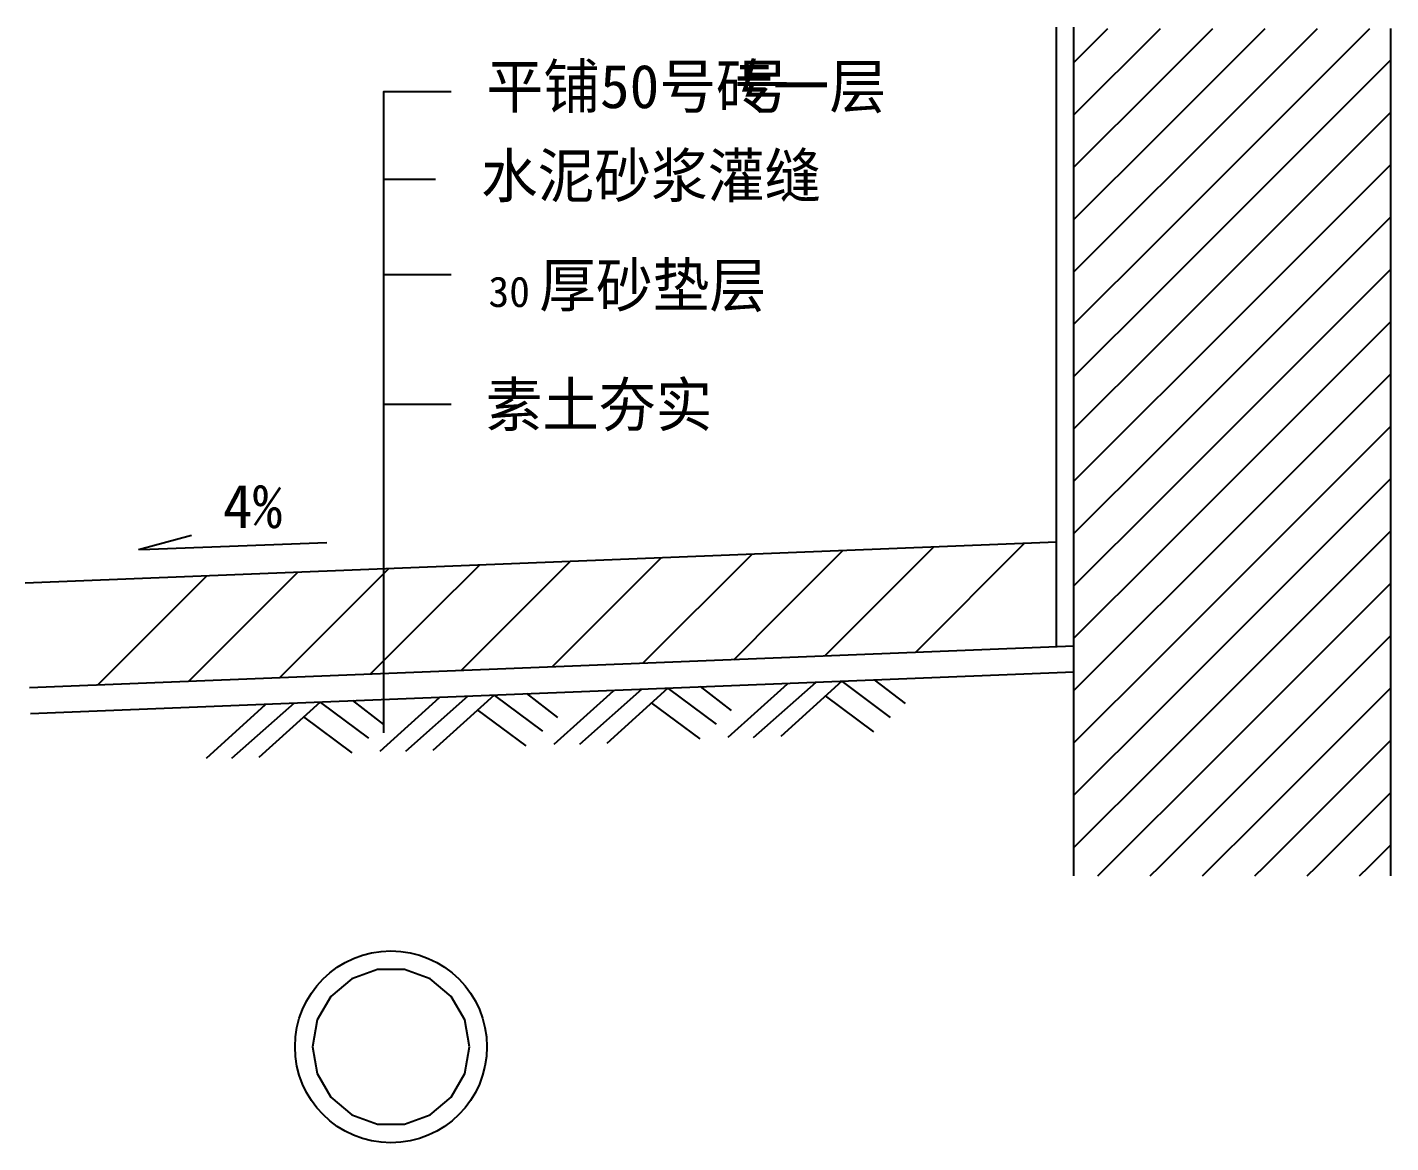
# Model space of a CAD drawing. Header units: metres. Extents: x 5226 to 7582, y 12202 to 13481.
# Drawn here: x 6019 to 7582, y 12202 to 13481 of the extents above; entities that cross this region are included whole.
import ezdxf

# ---------------------------------------------------------------- set-up
doc = ezdxf.new("R2010")
doc.units = ezdxf.units.M
doc.layers.add('ZZ-4', color=3, linetype='Continuous')
doc.layers.add('ZZ-5', color=7, linetype='Continuous')

# ---------------------------------------------------------------- blocks, each defined once
blk = doc.blocks.new('X1')
for p, q in [((1851.99, 251.99), (1977.09, 377.09)), ((1956.16, 256.16), (2081.26, 381.26)), ((1435.33, 235.33), (1560.43, 360.43)), ((1539.49, 239.49), (1664.59, 364.59)), ((1643.66, 243.66), (1768.76, 368.76)), ((1800, 300), (1872.93, 372.93)), ((1122.83, 222.83), (1247.93, 347.93)), ((1226.99, 226.99), (1352.09, 352.09)), ((1400, 300), (1456.26, 356.26)), ((1018.66, 218.66), (1143.76, 343.76)), ((1331.16, 231.16), (1400, 300)), ((1400, 300), (1400, 300)), ((1747.83, 247.83), (1800, 300)), ((1800, 300), (1800, 300))]:
    blk.add_line(p, q)
blk = doc.blocks.new('BL_6211')
for p, q in [((0, -586.26), (586.44, 0)), ((243.31, -598.73), (860.94, 6.24)), ((505.33, -598.73), (1110.49, 6.24)), ((1110.49, 0), (1554.45, -432.3)), ((1416.19, 6.24), (1703.1, -280.59)), ((942.04, -155.92), (1391.23, -592.5))]:
    blk.add_line(p, q)
blk = doc.blocks.new('X2')
for p, q in [((2542.06, -1117.94), (2580, -1080)), ((2542.06, -1177.94), (2640, -1080)), ((2580, -1080), (2581.14, -1078.86)), ((2580, -1080), (2580, -1080)), ((2640, -1140), (2701.14, -1078.86)), ((2640, -1080), (2641.14, -1078.86)), ((2640, -1200), (2760, -1080)), ((2640, -1080), (2640, -1080)), ((2700, -1200), (2820, -1080)), ((2760, -1080), (2761.14, -1078.86)), ((2760, -1080), (2760, -1080)), ((2760, -1200), (2880, -1080)), ((2820, -1080), (2821.14, -1078.86)), ((2820, -1080), (2820, -1080)), ((2880, -1080), (2881.14, -1078.86)), ((2880, -1080), (2880, -1080)), ((2880, -1140), (2905.23, -1114.77)), ((2542.06, -1237.94), (2640, -1140)), ((2640, -1140), (2640, -1140)), ((2760, -1260), (2880, -1140)), ((2880, -1140), (2880, -1140)), ((2880, -1200), (2905.23, -1174.77)), ((2542.06, -1297.94), (2640, -1200)), ((2580, -1320), (2700, -1200)), ((2640, -1200), (2640, -1200)), ((2640, -1320), (2760, -1200)), ((2700, -1200), (2700, -1200)), ((2760, -1320), (2880, -1200)), ((2760, -1200), (2760, -1200)), ((2880, -1200), (2880, -1200)), ((2820, -1320), (2905.23, -1234.77)), ((2640, -1380), (2760, -1260)), ((2760, -1260), (2760, -1260)), ((2880, -1320), (2905.23, -1294.77)), ((2542.06, -1357.94), (2580, -1320)), ((2542.06, -1417.94), (2640, -1320)), ((2580, -1320), (2580, -1320)), ((2640, -1440), (2760, -1320)), ((2640, -1320), (2640, -1320)), ((2700, -1440), (2820, -1320)), ((2760, -1320), (2760, -1320)), ((2760, -1440), (2880, -1320)), ((2820, -1320), (2820, -1320)), ((2880, -1320), (2880, -1320)), ((2880, -1380), (2905.23, -1354.77)), ((2542.06, -1477.94), (2640, -1380)), ((2640, -1380), (2640, -1380)), ((2760, -1500), (2880, -1380)), ((2880, -1380), (2880, -1380)), ((2880, -1440), (2905.23, -1414.77)), ((2542.06, -1537.94), (2640, -1440)), ((2580, -1560), (2700, -1440)), ((2640, -1440), (2640, -1440)), ((2640, -1560), (2760, -1440)), ((2700, -1440), (2700, -1440)), ((2760, -1560), (2880, -1440)), ((2760, -1440), (2760, -1440)), ((2880, -1440), (2880, -1440)), ((2820, -1560), (2905.23, -1474.77)), ((2640, -1620), (2760, -1500)), ((2760, -1500), (2760, -1500)), ((2880, -1560), (2905.23, -1534.77)), ((2542.06, -1597.94), (2580, -1560)), ((2542.06, -1657.94), (2640, -1560)), ((2580, -1560), (2580, -1560)), ((2640, -1680), (2760, -1560)), ((2640, -1560), (2640, -1560)), ((2700, -1680), (2820, -1560)), ((2760, -1560), (2760, -1560)), ((2760, -1680), (2880, -1560)), ((2820, -1560), (2820, -1560)), ((2880, -1560), (2880, -1560)), ((2880, -1620), (2905.23, -1594.77)), ((2542.06, -1717.94), (2640, -1620)), ((2640, -1620), (2640, -1620)), ((2760, -1740), (2880, -1620)), ((2880, -1620), (2880, -1620)), ((2880, -1680), (2905.23, -1654.77)), ((2542.06, -1777.94), (2640, -1680)), ((2580, -1800), (2700, -1680)), ((2640, -1680), (2640, -1680)), ((2640, -1800), (2760, -1680)), ((2700, -1680), (2700, -1680)), ((2760, -1800), (2880, -1680)), ((2760, -1680), (2760, -1680)), ((2880, -1680), (2880, -1680)), ((2820, -1800), (2905.23, -1714.77)), ((2640, -1860), (2760, -1740)), ((2760, -1740), (2760, -1740)), ((2880, -1800), (2905.23, -1774.77)), ((2542.06, -1837.94), (2580, -1800)), ((2542.06, -1897.94), (2640, -1800)), ((2580, -1800), (2580, -1800)), ((2640, -1920), (2760, -1800)), ((2640, -1800), (2640, -1800)), ((2700, -1920), (2820, -1800)), ((2760, -1800), (2760, -1800)), ((2760, -1920), (2880, -1800)), ((2820, -1800), (2820, -1800)), ((2880, -1800), (2880, -1800)), ((2880, -1860), (2905.23, -1834.77)), ((2542.06, -1957.94), (2640, -1860)), ((2640, -1860), (2640, -1860)), ((2760, -1980), (2880, -1860)), ((2880, -1860), (2880, -1860)), ((2880, -1920), (2905.23, -1894.77)), ((2542.06, -2017.94), (2640, -1920)), ((2580, -2040), (2700, -1920)), ((2640, -1920), (2640, -1920)), ((2640, -2040), (2760, -1920)), ((2700, -1920), (2700, -1920)), ((2760, -2040), (2880, -1920)), ((2760, -1920), (2760, -1920)), ((2880, -1920), (2880, -1920)), ((2820, -2040), (2905.23, -1954.77)), ((2689.54, -2050.46), (2760, -1980)), ((2760, -1980), (2760, -1980)), ((2880, -2040), (2905.23, -2014.77)), ((2569.54, -2050.46), (2580, -2040)), ((2580, -2040), (2580, -2040)), ((2629.54, -2050.46), (2640, -2040)), ((2640, -2040), (2640, -2040)), ((2749.54, -2050.46), (2760, -2040)), ((2760, -2040), (2760, -2040)), ((2809.54, -2050.46), (2820, -2040)), ((2820, -2040), (2820, -2040)), ((2869.54, -2050.46), (2880, -2040)), ((2880, -2040), (2880, -2040))]:
    blk.add_line(p, q)

msp = doc.modelspace()

# ---------------------------------------------------------------- linework, layer by layer
for p, q in [((7198.68, 12770.25), (7198.68, 13480.51)), ((7581.85, 12507.63), (7581.85, 13479.23))]:
    msp.add_line(p, q)
for points in [[(7218.68, 12507.63), (7218.68, 13480.51)], [(7198.68, 12890.34), (6016.59, 12843.06)], [(7218.68, 12771.05), (6021.39, 12723.15)], [(7218.68, 12741.02), (6022.59, 12693.18)]]:
    msp.add_lwpolyline(points)
at = {"layer": 'ZZ-4'}
for p, q in [((6486.77, 13305.87), (6427.67, 13305.87)), ((6427.67, 13196.91), (6504.76, 13196.91)), ((6427.67, 13048.45), (6504.76, 13048.45)), ((6146.49, 12881.62), (6207.34, 12898.21)), ((6149.26, 12881.62), (6362.21, 12889.91))]:
    msp.add_line(p, q, dxfattribs=at)
for points in [[(6427.67, 12671.58), (6427.67, 13407.01), (6504.76, 13407.01)], [(6525.88, 12311.63), (6520.46, 12342.41), (6504.83, 12369.48), (6480.88, 12389.57), (6451.51, 12400.26), (6420.26, 12400.26), (6390.88, 12389.57), (6366.94, 12369.48), (6351.31, 12342.41), (6345.88, 12311.63), (6351.31, 12280.85), (6366.94, 12253.78), (6390.88, 12233.69), (6420.26, 12223), (6451.51, 12223), (6480.88, 12233.69), (6504.83, 12253.78), (6520.46, 12280.85), (6525.88, 12311.63)]]:
    msp.add_lwpolyline(points, dxfattribs=at)
msp.add_circle((6435.88, 12311.63), 110, dxfattribs=at)

# ---------------------------------------------------------------- block references
for name, p in [('X2', (4676.62, 14558.09)), ('X1', (5080.97, 12507.63))]:
    msp.add_blockref(name, p)
at = {"xscale": 0.12, "yscale": 0.1, "zscale": 0.12, "rotation": 2.29}
for p in [(6620.63, 12717.1), (6819.98, 12725.07), (6221.93, 12701.15), (6421.28, 12709.13)]:
    msp.add_blockref('BL_6211', p, dxfattribs=at)

# ---------------------------------------------------------------- texts
at = {"layer": 'ZZ-5'}
for s, height, p in [('平铺50号砖一层', 50, (6545.43, 13387.8)), ('号', 50, (6828.87, 13387.8)), ('水泥砂浆灌缝', 50, (6539.02, 13285.42)), ('厚砂垫层', 50, (6605.88, 13159.79)), ('30', 35, (6547.59, 13159.79)), ('素土夯实', 50, (6544.4, 13022.76)), ('4%', 50, (6243.29, 12906.51))]:
    msp.add_text(s, height=height, dxfattribs=at).set_placement(p)

doc.saveas('drawing.dxf')
